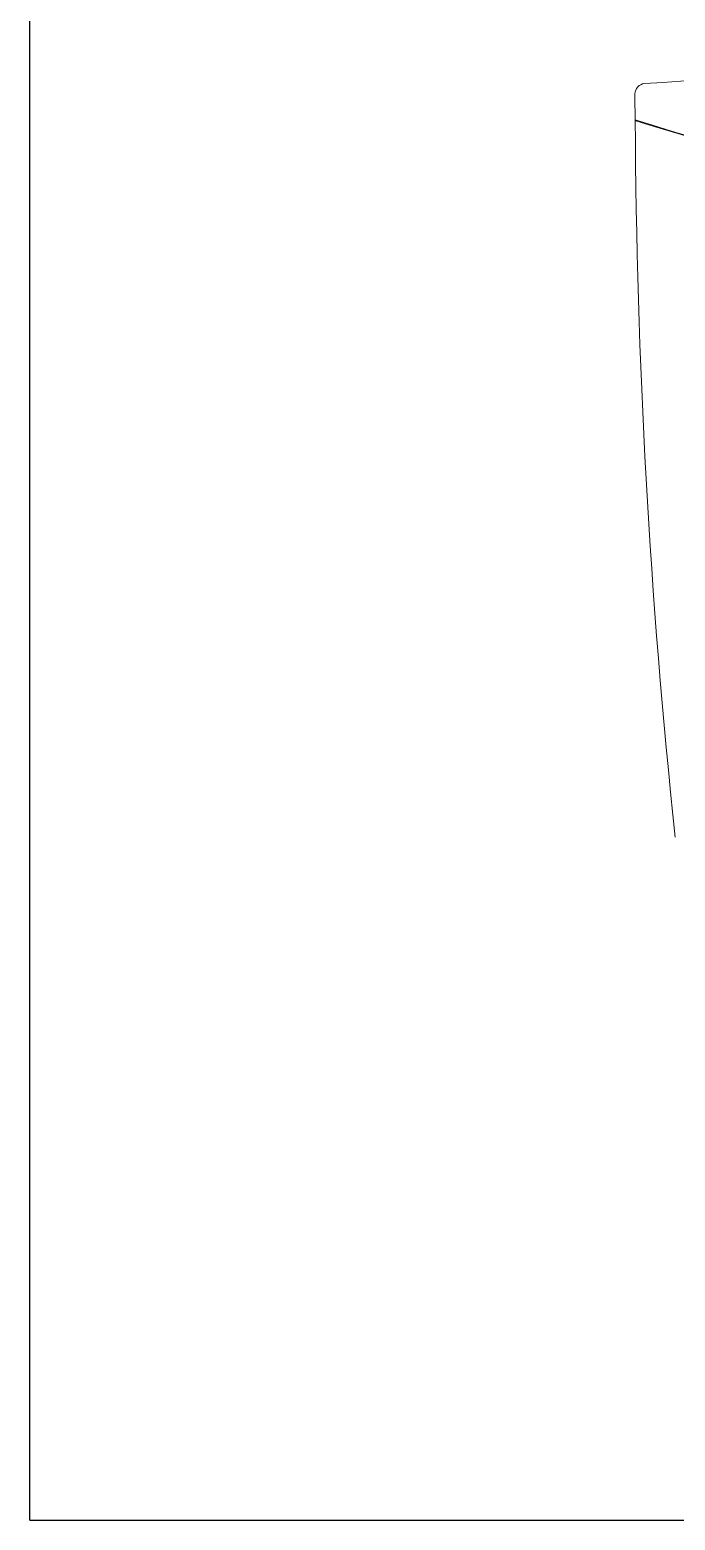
# Model space of a CAD drawing. Header units: millimetres. Extents: x -8699 to 14519, y -2727 to 7848.
# Drawn here: x 1299.4 to 1393.8, y 1553.8 to 1771.8 of the extents above; entities that cross this region are included whole.
import ezdxf

# ---------------------------------------------------------------- set-up
doc = ezdxf.new("R2010")
doc.units = ezdxf.units.MM
doc.layers.add('레이어 1', color=7, linetype='Continuous')

msp = doc.modelspace()

# ---------------------------------------------------------------- linework, layer by layer
for q in [(1299.39, 1853.81), (1649.39, 1553.81)]:
    msp.add_line((1299.39, 1553.81), q)
at = {"layer": '레이어 1', "lineweight": 18}
for points in [[(1559.49, 1763.91), (1502.83, 1767.92), (1445.96, 1767.92), (1389.3, 1763.91)], [(1389.3, 1763.91), (1388.51, 1763.85), (1387.9, 1763.2), (1387.9, 1762.41)], [(1387.9, 1762.41), (1387.9, 1761.16), (1387.91, 1759.91), (1387.91, 1758.66)], [(1387.91, 1758.66), (1387.91, 1758.58), (1387.97, 1758.5), (1388.05, 1758.48)], [(1388.05, 1758.48), (1444.22, 1740.55), (1504.57, 1740.55), (1560.73, 1758.48)]]:
    msp.add_open_spline(points, degree=3, dxfattribs=at)
at = {"layer": '레이어 1', "lineweight": 9}
for points in [[(1387.95, 1758.61), (1388.12, 1723.57), (1390.07, 1688.57), (1393.78, 1653.73)], [(1387.95, 1758.61), (1444.2, 1740.64), (1504.66, 1740.64), (1560.91, 1758.61)]]:
    msp.add_open_spline(points, degree=3, dxfattribs=at)

doc.saveas('drawing.dxf')
